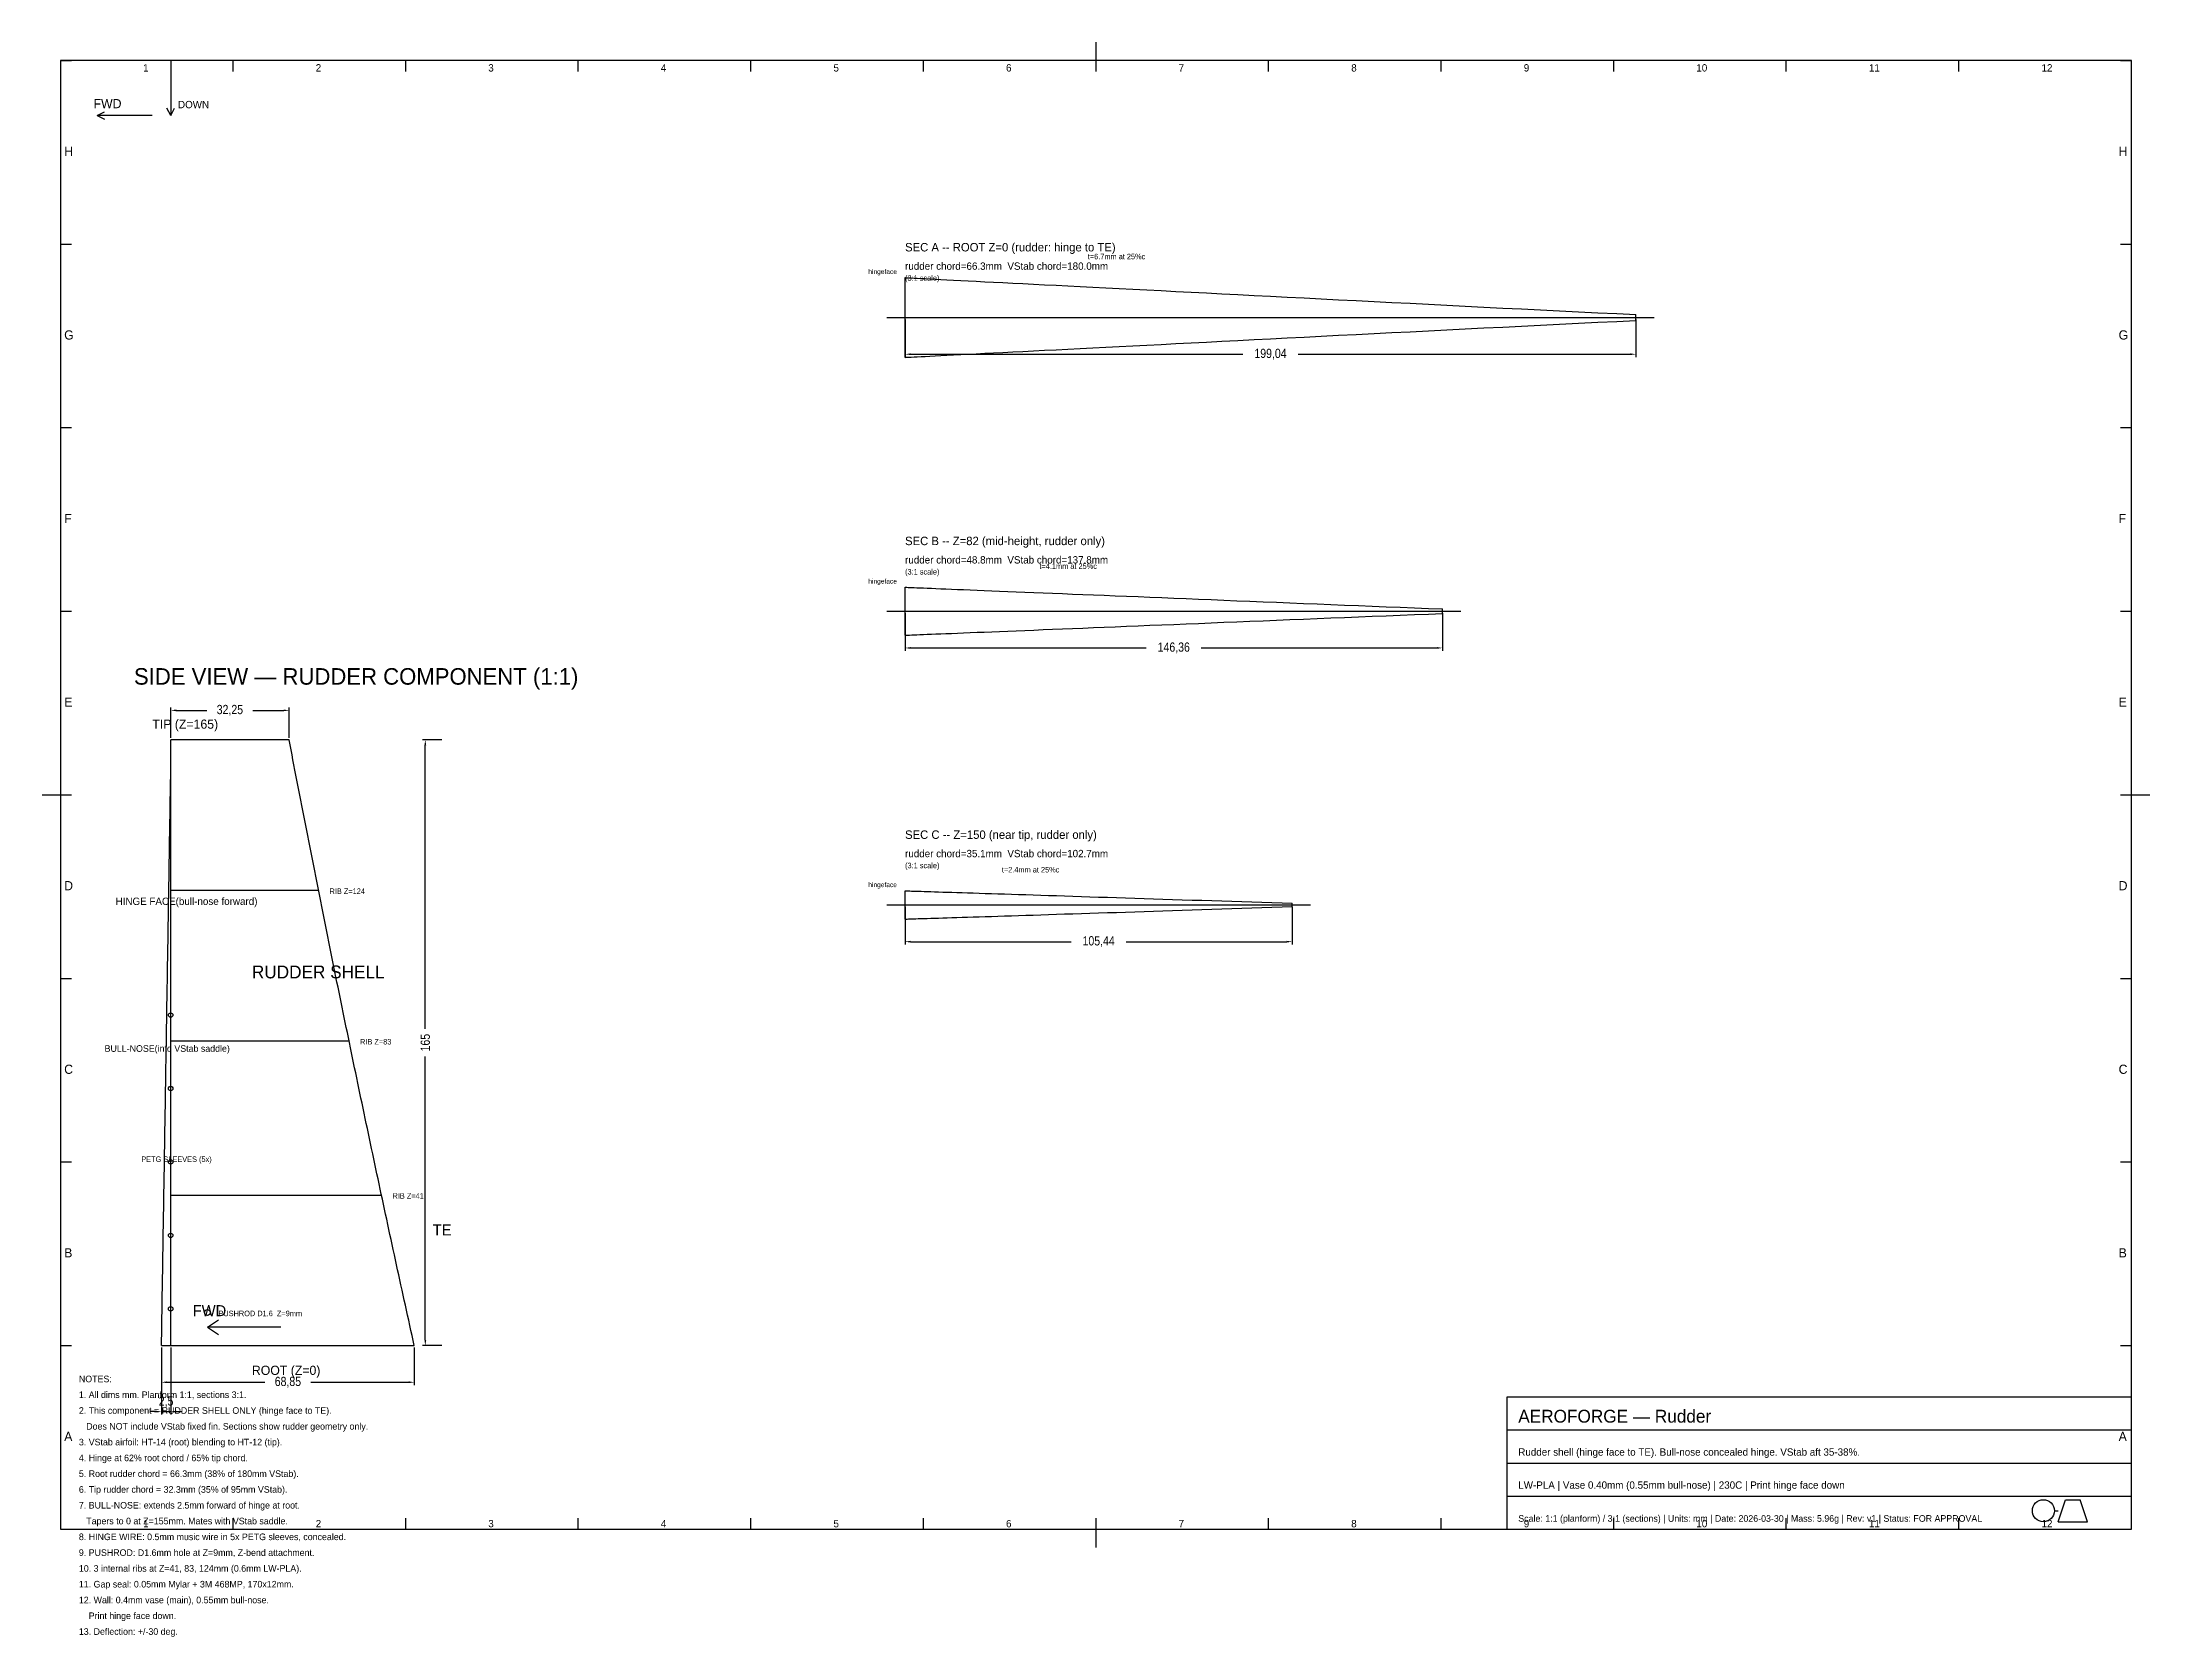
# Model space of a CAD drawing. Header units: metres. Extents: x 15 to 589, y -19 to 415.
import ezdxf

# ---------------------------------------------------------------- set-up
doc = ezdxf.new("R2010")
doc.units = ezdxf.units.M
for name, color, linetype in [('BORDER', 7, 'Continuous'), ('CENTERLINE', 5, 'Continuous'), ('ORIENTATION', 7, 'Continuous'), ('OUTLINE', 7, 'Continuous'), ('SECTION', 4, 'Continuous'), ('SPAR', 3, 'Continuous'), ('TEXT', 7, 'Continuous'), ('TITLEBLOCK', 7, 'Continuous')]:
    doc.layers.add(name, color=color, linetype=linetype)
doc.styles.add('OpenSansCondensed-Light', font='OpenSansCondensed-Light.ttf')
doc.dimstyles.new('AEROFORGE', dxfattribs={"dimtxt": 2.5, "dimasz": 1.5, "dimexe": 0.8, "dimexo": 0.5, "dimgap": 0.6, "dimtad": 1, "dimcen": 2.5, "dimazin": 3, "dimtfac": 1, "dimtmove": 0, "dimatfit": 3})

# ---------------------------------------------------------------- blocks, each defined once
blk = doc.blocks.new('_CLOSEDFILLED')
at = {"color": 0, "linetype": 'BYBLOCK'}
blk.add_solid([(-1, 0.16), (0, 0), (-1, -0.16)], dxfattribs=at)
blk = doc.blocks.new('*D1')
for p, q in [((47.5, 59.5), (47.5, 49.2)), ((116.348, 59.5), (116.348, 49.2)), ((49, 50), (75.674, 50)), ((88.174, 50), (114.848, 50))]:
    blk.add_line(p, q)
at = {"layer": 'Defpoints'}
for p in [(47.5, 60), (116.348, 60), (47.5, 50)]:
    blk.add_point(p, dxfattribs=at)
at = {"xscale": 1.5, "yscale": 1.5, "rotation": 180}
blk.add_blockref('_CLOSEDFILLED', (47.5, 50), dxfattribs=at)
at = {"xscale": 1.5, "yscale": 1.5}
blk.add_blockref('_CLOSEDFILLED', (116.348, 50), dxfattribs=at)
at = {"insert": (81.924, 50), "char_height": 2.5, "attachment_point": 5, "style": 'OpenSansCondensed-Light'}
blk.add_mtext('68,85', dxfattribs=at)
blk = doc.blocks.new('*D2')
for p, q in [((123.848, 225), (118.548, 225)), ((119.348, 146.25), (119.348, 223.5)), ((119.348, 61.5), (119.348, 138.75)), ((123.848, 60), (118.548, 60))]:
    blk.add_line(p, q)
at = {"layer": 'Defpoints'}
for p in [(124.348, 225), (119.348, 60), (124.348, 60)]:
    blk.add_point(p, dxfattribs=at)
at = {"xscale": 1.5, "yscale": 1.5}
for p, rotation in [((119.348, 225), 90), ((119.348, 60), 270)]:
    blk.add_blockref('_CLOSEDFILLED', p, dxfattribs=dict(at, rotation=rotation))
at = {"insert": (119.348, 142.5), "char_height": 2.5, "attachment_point": 5, "rotation": 90, "style": 'OpenSansCondensed-Light'}
blk.add_mtext('165', dxfattribs=at)
blk = doc.blocks.new('*D3')
for p, q in [((50, 225.5), (50, 233.8)), ((51.5, 233), (59.87625, 233)), ((72.37625, 233), (80.7525, 233)), ((82.2525, 225.5), (82.2525, 233.8))]:
    blk.add_line(p, q)
at = {"layer": 'Defpoints'}
for p in [(50, 233), (50, 225), (82.2525, 225)]:
    blk.add_point(p, dxfattribs=at)
at = {"xscale": 1.5, "yscale": 1.5, "rotation": 180}
blk.add_blockref('_CLOSEDFILLED', (50, 233), dxfattribs=at)
at = {"xscale": 1.5, "yscale": 1.5}
blk.add_blockref('_CLOSEDFILLED', (82.2525, 233), dxfattribs=at)
at = {"insert": (66.12625, 233), "char_height": 2.5, "attachment_point": 5, "style": 'OpenSansCondensed-Light'}
blk.add_mtext('32,25', dxfattribs=at)
blk = doc.blocks.new('*D5')
for p, q in [((250, 339.5), (250, 329.2)), ((449.044, 339.5), (449.044, 329.2)), ((251.5, 330), (342.022, 330)), ((357.022, 330), (447.544, 330))]:
    blk.add_line(p, q)
at = {"layer": 'Defpoints'}
for p in [(250, 340), (449.044, 340), (250, 330)]:
    blk.add_point(p, dxfattribs=at)
at = {"xscale": 1.5, "yscale": 1.5, "rotation": 180}
blk.add_blockref('_CLOSEDFILLED', (250, 330), dxfattribs=at)
at = {"xscale": 1.5, "yscale": 1.5}
blk.add_blockref('_CLOSEDFILLED', (449.044, 330), dxfattribs=at)
at = {"insert": (349.522, 330), "char_height": 2.5, "attachment_point": 5, "style": 'OpenSansCondensed-Light'}
blk.add_mtext('199,04', dxfattribs=at)
blk = doc.blocks.new('*D6')
for p, q in [((250, 259.5), (250, 249.2)), ((396.36, 259.5), (396.36, 249.2)), ((251.5, 250), (315.68, 250)), ((330.68, 250), (394.86, 250))]:
    blk.add_line(p, q)
at = {"layer": 'Defpoints'}
for p in [(250, 260), (396.36, 260), (250, 250)]:
    blk.add_point(p, dxfattribs=at)
at = {"xscale": 1.5, "yscale": 1.5, "rotation": 180}
blk.add_blockref('_CLOSEDFILLED', (250, 250), dxfattribs=at)
at = {"xscale": 1.5, "yscale": 1.5}
blk.add_blockref('_CLOSEDFILLED', (396.36, 250), dxfattribs=at)
at = {"insert": (323.18, 250), "char_height": 2.5, "attachment_point": 5, "style": 'OpenSansCondensed-Light'}
blk.add_mtext('146,36', dxfattribs=at)
blk = doc.blocks.new('*D7')
for p, q in [((250, 179.5), (250, 169.2)), ((355.44, 179.5), (355.44, 169.2)), ((251.5, 170), (295.22, 170)), ((310.22, 170), (353.94, 170))]:
    blk.add_line(p, q)
at = {"layer": 'Defpoints'}
for p in [(250, 180), (355.44, 180), (250, 170)]:
    blk.add_point(p, dxfattribs=at)
at = {"xscale": 1.5, "yscale": 1.5, "rotation": 180}
blk.add_blockref('_CLOSEDFILLED', (250, 170), dxfattribs=at)
at = {"xscale": 1.5, "yscale": 1.5}
blk.add_blockref('_CLOSEDFILLED', (355.44, 170), dxfattribs=at)
at = {"insert": (302.72, 170), "char_height": 2.5, "attachment_point": 5, "style": 'OpenSansCondensed-Light'}
blk.add_mtext('105,44', dxfattribs=at)

msp = doc.modelspace()

# ---------------------------------------------------------------- linework, layer by layer
at = {"layer": 'BORDER'}
for p, q in [((302, 410), (302, 415)), ((584, 410), (20, 410)), ((20, 410), (20, 10)), ((20, 410), (23, 410)), ((67, 407), (67, 410)), ((114, 407), (114, 410)), ((161, 407), (161, 410)), ((208, 407), (208, 410)), ((255, 407), (255, 410)), ((302, 407), (302, 410)), ((349, 407), (349, 410)), ((396, 407), (396, 410)), ((443, 407), (443, 410)), ((490, 407), (490, 410)), ((537, 407), (537, 410)), ((581, 410), (584, 410)), ((584, 10), (584, 410)), ((584, 407), (584, 410)), ((20, 360), (23, 360)), ((581, 360), (584, 360)), ((20, 310), (23, 310)), ((581, 310), (584, 310)), ((20, 260), (23, 260)), ((581, 260), (584, 260)), ((15, 210), (20, 210)), ((20, 210), (23, 210)), ((581, 210), (584, 210)), ((584, 210), (589, 210)), ((20, 160), (23, 160)), ((581, 160), (584, 160)), ((20, 110), (23, 110)), ((581, 110), (584, 110)), ((20, 60), (23, 60)), ((581, 60), (584, 60)), ((67, 10), (67, 13)), ((114, 10), (114, 13)), ((161, 10), (161, 13)), ((208, 10), (208, 13)), ((255, 10), (255, 13)), ((302, 10), (302, 13)), ((349, 10), (349, 13)), ((396, 10), (396, 13)), ((443, 10), (443, 13)), ((490, 10), (490, 13)), ((537, 10), (537, 13)), ((584, 10), (584, 13)), ((20, 10), (584, 10)), ((302, 5), (302, 10))]:
    msp.add_line(p, q, dxfattribs=at)
at = {"layer": 'CENTERLINE'}
for p, q in [((245, 340), (454.044, 340)), ((245, 260), (401.356, 260)), ((50, 60), (50, 225)), ((245, 180), (360.443, 180))]:
    msp.add_line(p, q, dxfattribs=at)
at = {"layer": 'ORIENTATION'}
for p, q in [((50, 410), (50, 395)), ((50, 395), (49, 397)), ((50, 395), (51, 397)), ((30, 395), (32, 396)), ((45, 395), (30, 395)), ((30, 395), (32, 394)), ((60, 65), (63, 67)), ((80, 65), (60, 65)), ((60, 65), (63, 63))]:
    msp.add_line(p, q, dxfattribs=at)
at = {"layer": 'OUTLINE'}
for p, q in [((250, 350.864), (250.068, 350.861)), ((250.068, 350.861), (250.273, 350.85)), ((250.273, 350.85), (250.614, 350.833)), ((250.614, 350.833), (251.09, 350.808)), ((251.09, 350.808), (251.703, 350.777)), ((251.703, 350.777), (252.451, 350.738)), ((252.451, 350.738), (253.333, 350.694)), ((253.333, 350.694), (254.35, 350.642)), ((254.35, 350.642), (255.5, 350.584)), ((255.5, 350.584), (256.782, 350.518)), ((256.782, 350.518), (258.197, 350.446)), ((258.197, 350.446), (259.742, 350.368)), ((259.742, 350.368), (261.417, 350.283)), ((261.417, 350.283), (263.22, 350.191)), ((263.22, 350.191), (265.151, 350.092)), ((265.151, 350.092), (267.208, 349.987)), ((267.208, 349.987), (269.39, 349.875)), ((269.39, 349.875), (271.694, 349.758)), ((271.694, 349.758), (274.121, 349.634)), ((274.121, 349.634), (276.667, 349.504)), ((276.667, 349.504), (279.331, 349.369)), ((279.331, 349.369), (282.112, 349.227)), ((282.112, 349.227), (285.007, 349.08)), ((285.007, 349.08), (288.014, 348.928)), ((288.014, 348.928), (291.132, 348.769)), ((291.132, 348.769), (294.358, 348.606)), ((294.358, 348.606), (297.69, 348.436)), ((297.69, 348.436), (301.125, 348.26)), ((301.125, 348.26), (304.663, 348.08)), ((304.663, 348.08), (308.299, 347.896)), ((308.299, 347.896), (312.031, 347.707)), ((312.031, 347.707), (315.858, 347.513)), ((315.858, 347.513), (319.775, 347.313)), ((319.775, 347.313), (323.782, 347.108)), ((323.782, 347.108), (327.874, 346.9)), ((327.874, 346.9), (332.049, 346.689)), ((332.049, 346.689), (336.304, 346.473)), ((336.304, 346.473), (340.637, 346.252)), ((340.637, 346.252), (345.044, 346.027)), ((345.044, 346.027), (349.522, 345.799)), ((349.522, 345.799), (354.068, 345.568)), ((354.068, 345.568), (358.68, 345.333)), ((358.68, 345.333), (363.353, 345.094)), ((363.353, 345.094), (368.086, 344.853)), ((368.086, 344.853), (372.873, 344.61)), ((372.873, 344.61), (377.713, 344.364)), ((377.713, 344.364), (382.602, 344.115)), ((382.602, 344.115), (387.536, 343.863)), ((387.536, 343.863), (392.512, 343.611)), ((392.512, 343.611), (397.528, 343.357)), ((397.528, 343.357), (402.578, 343.102)), ((402.578, 343.102), (407.66, 342.844)), ((407.66, 342.844), (412.771, 342.588)), ((412.771, 342.588), (417.907, 342.331)), ((417.907, 342.331), (423.064, 342.076)), ((423.064, 342.076), (428.238, 341.82)), ((428.238, 341.82), (433.427, 341.565)), ((433.427, 341.565), (438.627, 341.31)), ((433.427, 338.438), (438.627, 338.692)), ((438.627, 341.31), (443.834, 341.057)), ((438.627, 338.692), (443.834, 338.945)), ((443.834, 341.057), (449.044, 340.805)), ((443.834, 338.945), (449.044, 339.197)), ((449.044, 339.197), (449.044, 340.805)), ((323.782, 332.899), (327.874, 333.106)), ((327.874, 333.106), (332.049, 333.318)), ((332.049, 333.318), (336.304, 333.534)), ((336.304, 333.534), (340.637, 333.755)), ((340.637, 333.755), (345.044, 333.979)), ((345.044, 333.979), (349.522, 334.207)), ((349.522, 334.207), (354.068, 334.438)), ((354.068, 334.438), (358.68, 334.672)), ((358.68, 334.672), (363.353, 334.911)), ((363.353, 334.911), (368.086, 335.152)), ((368.086, 335.152), (372.873, 335.395)), ((372.873, 335.395), (377.713, 335.64)), ((377.713, 335.64), (382.602, 335.89)), ((382.602, 335.89), (387.536, 336.141)), ((387.536, 336.141), (392.512, 336.393)), ((392.512, 336.393), (397.528, 336.646)), ((397.528, 336.646), (402.578, 336.902)), ((402.578, 336.902), (407.66, 337.159)), ((407.66, 337.159), (412.771, 337.415)), ((412.771, 337.415), (417.907, 337.672)), ((417.907, 337.672), (423.064, 337.927)), ((423.064, 337.927), (428.238, 338.183)), ((428.238, 338.183), (433.427, 338.438)), ((250, 329.145), (250.068, 329.149)), ((250.068, 329.149), (250.273, 329.159)), ((250.273, 329.159), (250.614, 329.177)), ((250.614, 329.177), (251.09, 329.201)), ((251.09, 329.201), (251.703, 329.233)), ((251.703, 329.233), (252.451, 329.271)), ((252.451, 329.271), (253.333, 329.316)), ((253.333, 329.316), (254.35, 329.368)), ((254.35, 329.368), (255.5, 329.426)), ((255.5, 329.426), (256.782, 329.491)), ((256.782, 329.491), (258.197, 329.563)), ((258.197, 329.563), (259.742, 329.641)), ((259.742, 329.641), (261.417, 329.726)), ((261.417, 329.726), (263.22, 329.818)), ((263.22, 329.818), (265.151, 329.917)), ((265.151, 329.917), (267.208, 330.022)), ((267.208, 330.022), (269.39, 330.133)), ((269.39, 330.133), (271.694, 330.251)), ((271.694, 330.251), (274.121, 330.375)), ((274.121, 330.375), (276.667, 330.505)), ((276.667, 330.505), (279.331, 330.64)), ((279.331, 330.64), (282.112, 330.781)), ((282.112, 330.781), (285.007, 330.928)), ((285.007, 330.928), (288.014, 331.081)), ((288.014, 331.081), (291.132, 331.239)), ((291.132, 331.239), (294.358, 331.403)), ((294.358, 331.403), (297.69, 331.572)), ((297.69, 331.572), (301.125, 331.747)), ((301.125, 331.747), (304.663, 331.928)), ((304.663, 331.928), (308.299, 332.112)), ((308.299, 332.112), (312.031, 332.3)), ((312.031, 332.3), (315.858, 332.494)), ((315.858, 332.494), (319.775, 332.694)), ((319.775, 332.694), (323.782, 332.899)), ((250, 266.537), (250.05, 266.535)), ((250.05, 266.535), (250.201, 266.529)), ((250.201, 266.529), (250.451, 266.519)), ((250.451, 266.519), (250.802, 266.505)), ((250.802, 266.505), (251.252, 266.487)), ((251.252, 266.487), (251.802, 266.465)), ((251.802, 266.465), (252.451, 266.439)), ((252.451, 266.439), (253.198, 266.409)), ((253.198, 266.409), (254.044, 266.374)), ((254.044, 266.374), (254.987, 266.336)), ((254.987, 266.336), (256.027, 266.294)), ((256.027, 266.294), (257.163, 266.248)), ((257.163, 266.248), (258.395, 266.198)), ((258.395, 266.198), (259.721, 266.144)), ((259.721, 266.144), (261.141, 266.087)), ((261.141, 266.087), (262.653, 266.026)), ((262.653, 266.026), (264.257, 265.961)), ((264.257, 265.961), (265.952, 265.893)), ((265.952, 265.893), (267.736, 265.821)), ((267.736, 265.821), (269.608, 265.745)), ((269.608, 265.745), (271.567, 265.666)), ((271.567, 265.666), (273.611, 265.584)), ((273.611, 265.584), (275.74, 265.498)), ((275.74, 265.498), (277.951, 265.408)), ((277.951, 265.408), (280.244, 265.315)), ((280.244, 265.315), (282.616, 265.219)), ((282.616, 265.219), (285.066, 265.12)), ((285.066, 265.12), (287.592, 265.018)), ((287.592, 265.018), (290.193, 264.913)), ((290.193, 264.913), (292.867, 264.805)), ((292.867, 264.805), (295.611, 264.693)), ((295.611, 264.693), (298.425, 264.579)), ((298.425, 264.579), (301.305, 264.462)), ((301.305, 264.462), (304.251, 264.342)), ((304.251, 264.342), (307.26, 264.221)), ((307.26, 264.221), (310.33, 264.096)), ((310.33, 264.096), (313.459, 263.969)), ((313.459, 263.969), (316.645, 263.839)), ((316.645, 263.839), (319.885, 263.708)), ((319.885, 263.708), (323.178, 263.574)), ((323.178, 263.574), (326.521, 263.438)), ((326.521, 263.438), (329.912, 263.3)), ((329.912, 263.3), (333.348, 263.16)), ((333.348, 263.16), (336.827, 263.018)), ((336.827, 263.018), (340.348, 262.875)), ((340.348, 262.875), (343.906, 262.73)), ((343.906, 262.73), (347.501, 262.584)), ((347.501, 262.584), (351.129, 262.436)), ((351.129, 262.436), (354.788, 262.287)), ((354.788, 262.287), (358.476, 262.137)), ((358.476, 262.137), (362.19, 261.987)), ((362.19, 261.987), (365.927, 261.835)), ((365.927, 261.835), (369.684, 261.683)), ((365.927, 258.167), (369.684, 258.319)), ((369.684, 261.683), (373.461, 261.531)), ((369.684, 258.319), (373.461, 258.471)), ((373.461, 261.531), (377.252, 261.379)), ((373.461, 258.471), (377.252, 258.622)), ((377.252, 261.379), (381.057, 261.227)), ((377.252, 258.622), (381.057, 258.775)), ((381.057, 261.227), (384.873, 261.075)), ((381.057, 258.775), (384.873, 258.927)), ((384.873, 261.075), (388.696, 260.923)), ((384.873, 258.927), (388.696, 259.079)), ((388.696, 260.923), (392.525, 260.771)), ((388.696, 259.079), (392.525, 259.231)), ((392.525, 260.771), (396.356, 260.619)), ((392.525, 259.231), (396.356, 259.382)), ((396.356, 259.382), (396.356, 260.619)), ((250, 253.469), (250.05, 253.471)), ((250.05, 253.471), (250.201, 253.477)), ((250.201, 253.477), (250.451, 253.487)), ((250.451, 253.487), (250.802, 253.501)), ((250.802, 253.501), (251.252, 253.519)), ((251.252, 253.519), (251.802, 253.541)), ((251.802, 253.541), (252.451, 253.567)), ((252.451, 253.567), (253.198, 253.597)), ((253.198, 253.597), (254.044, 253.631)), ((254.044, 253.631), (254.987, 253.67)), ((254.987, 253.67), (256.027, 253.712)), ((256.027, 253.712), (257.163, 253.758)), ((257.163, 253.758), (258.395, 253.807)), ((258.395, 253.807), (259.721, 253.861)), ((259.721, 253.861), (261.141, 253.919)), ((261.141, 253.919), (262.653, 253.98)), ((262.653, 253.98), (264.257, 254.044)), ((264.257, 254.044), (265.952, 254.113)), ((265.952, 254.113), (267.736, 254.185)), ((267.736, 254.185), (269.608, 254.26)), ((269.608, 254.26), (271.567, 254.339)), ((271.567, 254.339), (273.611, 254.422)), ((273.611, 254.422), (275.74, 254.508)), ((275.74, 254.508), (277.951, 254.597)), ((277.951, 254.597), (280.244, 254.69)), ((280.244, 254.69), (282.616, 254.786)), ((282.616, 254.786), (285.066, 254.885)), ((285.066, 254.885), (287.592, 254.987)), ((287.592, 254.987), (290.193, 255.092)), ((290.193, 255.092), (292.867, 255.2)), ((292.867, 255.2), (295.611, 255.311)), ((295.611, 255.311), (298.425, 255.425)), ((298.425, 255.425), (301.305, 255.542)), ((301.305, 255.542), (304.251, 255.662)), ((304.251, 255.662), (307.26, 255.783)), ((307.26, 255.783), (310.33, 255.908)), ((310.33, 255.908), (313.459, 256.035)), ((313.459, 256.035), (316.645, 256.165)), ((316.645, 256.165), (319.885, 256.296)), ((319.885, 256.296), (323.178, 256.43)), ((323.178, 256.43), (326.521, 256.565)), ((326.521, 256.565), (329.912, 256.704)), ((329.912, 256.704), (333.348, 256.844)), ((333.348, 256.844), (336.827, 256.985)), ((336.827, 256.985), (340.348, 257.128)), ((340.348, 257.128), (343.906, 257.273)), ((343.906, 257.273), (347.501, 257.419)), ((347.501, 257.419), (351.129, 257.567)), ((351.129, 257.567), (354.788, 257.715)), ((354.788, 257.715), (358.476, 257.865)), ((358.476, 257.865), (362.19, 258.016)), ((362.19, 258.016), (365.927, 258.167)), ((50, 60), (50, 225)), ((82.252, 225), (50, 225)), ((82.516, 223.625), (82.252, 225)), ((82.78, 222.25), (82.516, 223.625)), ((83.045, 220.875), (82.78, 222.25)), ((83.309, 219.5), (83.045, 220.875)), ((83.574, 218.125), (83.309, 219.5)), ((83.84, 216.75), (83.574, 218.125)), ((49.95, 211.9), (49.975, 213.45)), ((49.975, 213.45), (50, 215)), ((50, 215), (50, 215)), ((84.106, 215.375), (83.84, 216.75)), ((84.372, 214), (84.106, 215.375)), ((84.638, 212.625), (84.372, 214)), ((84.905, 211.25), (84.638, 212.625)), ((49.85, 205.7), (49.875, 207.25)), ((49.875, 207.25), (49.9, 208.8)), ((49.9, 208.8), (49.925, 210.35)), ((49.925, 210.35), (49.95, 211.9)), ((85.172, 209.875), (84.905, 211.25)), ((85.439, 208.5), (85.172, 209.875)), ((85.707, 207.125), (85.439, 208.5)), ((85.975, 205.75), (85.707, 207.125)), ((49.75, 199.5), (49.775, 201.05)), ((49.775, 201.05), (49.8, 202.6)), ((49.8, 202.6), (49.825, 204.15)), ((49.825, 204.15), (49.85, 205.7)), ((86.244, 204.375), (85.975, 205.75)), ((86.513, 203), (86.244, 204.375)), ((86.782, 201.625), (86.513, 203)), ((87.051, 200.25), (86.782, 201.625)), ((49.675, 194.85), (49.7, 196.4)), ((49.7, 196.4), (49.725, 197.95)), ((49.725, 197.95), (49.75, 199.5)), ((87.321, 198.875), (87.051, 200.25)), ((87.592, 197.5), (87.321, 198.875)), ((87.862, 196.125), (87.592, 197.5)), ((88.133, 194.75), (87.862, 196.125)), ((49.575, 188.65), (49.6, 190.2)), ((49.6, 190.2), (49.625, 191.75)), ((49.625, 191.75), (49.65, 193.3)), ((49.65, 193.3), (49.675, 194.85)), ((88.404, 193.375), (88.133, 194.75)), ((88.676, 192), (88.404, 193.375)), ((88.948, 190.625), (88.676, 192)), ((89.22, 189.25), (88.948, 190.625)), ((49.475, 182.45), (49.5, 184)), ((49.5, 184), (49.525, 185.55)), ((49.525, 185.55), (49.55, 187.1)), ((49.55, 187.1), (49.575, 188.65)), ((89.493, 187.875), (89.22, 189.25)), ((89.766, 186.5), (89.493, 187.875)), ((90.039, 185.125), (89.766, 186.5)), ((90.313, 183.75), (90.039, 185.125)), ((90.587, 182.375), (90.313, 183.75)), ((250, 183.85), (250.036, 183.849)), ((250.036, 183.849), (250.145, 183.845)), ((250.145, 183.845), (250.325, 183.84)), ((250.325, 183.84), (250.578, 183.832)), ((250.578, 183.832), (250.902, 183.821)), ((250.902, 183.821), (251.298, 183.809)), ((251.298, 183.809), (251.766, 183.794)), ((251.766, 183.794), (252.304, 183.777)), ((252.304, 183.777), (252.913, 183.758)), ((252.913, 183.758), (253.593, 183.736)), ((253.593, 183.736), (254.342, 183.712)), ((254.342, 183.712), (255.161, 183.686)), ((255.161, 183.686), (256.048, 183.658)), ((49.4, 177.8), (49.425, 179.35)), ((49.425, 179.35), (49.45, 180.9)), ((49.45, 180.9), (49.475, 182.45)), ((90.861, 181), (90.587, 182.375)), ((91.136, 179.625), (90.861, 181)), ((91.411, 178.25), (91.136, 179.625)), ((91.686, 176.875), (91.411, 178.25)), ((256.048, 183.658), (257.003, 183.628)), ((257.003, 183.628), (258.026, 183.596)), ((258.026, 183.596), (259.116, 183.561)), ((259.116, 183.561), (260.272, 183.525)), ((260.272, 183.525), (261.493, 183.486)), ((261.493, 183.486), (262.778, 183.445)), ((262.778, 183.445), (264.127, 183.402)), ((264.127, 183.402), (265.538, 183.357)), ((265.538, 183.357), (267.011, 183.311)), ((267.011, 183.311), (268.545, 183.262)), ((268.545, 183.262), (270.138, 183.211)), ((270.138, 183.211), (271.789, 183.158)), ((271.789, 183.158), (273.498, 183.104)), ((273.498, 183.104), (275.264, 183.047)), ((275.264, 183.047), (277.084, 182.989)), ((277.084, 182.989), (278.957, 182.929)), ((278.957, 182.929), (280.884, 182.868)), ((280.884, 182.868), (282.861, 182.805)), ((282.861, 182.805), (284.888, 182.74)), ((284.888, 182.74), (286.963, 182.673)), ((286.963, 182.673), (289.086, 182.605)), ((289.086, 182.605), (291.253, 182.536)), ((291.253, 182.536), (293.465, 182.465)), ((293.465, 182.465), (295.719, 182.392)), ((295.719, 182.392), (298.015, 182.319)), ((298.015, 182.319), (300.349, 182.244)), ((300.349, 182.244), (302.722, 182.167)), ((302.722, 182.167), (305.13, 182.09)), ((305.13, 182.09), (307.573, 182.011)), ((305.13, 177.912), (307.573, 177.991)), ((307.573, 182.011), (310.049, 181.931)), ((307.573, 177.991), (310.049, 178.071)), ((310.049, 181.931), (312.555, 181.85)), ((310.049, 178.071), (312.555, 178.152)), ((312.555, 181.85), (315.092, 181.769)), ((312.555, 178.152), (315.092, 178.233)), ((315.092, 181.769), (317.656, 181.686)), ((315.092, 178.233), (317.656, 178.316)), ((317.656, 181.686), (320.245, 181.602)), ((317.656, 178.316), (320.245, 178.4)), ((320.245, 181.602), (322.859, 181.518)), ((320.245, 178.4), (322.859, 178.484)), ((322.859, 181.518), (325.496, 181.432)), ((322.859, 178.484), (325.496, 178.569)), ((325.496, 181.432), (328.152, 181.346)), ((325.496, 178.569), (328.152, 178.655)), ((328.152, 181.346), (330.828, 181.26)), ((328.152, 178.655), (330.828, 178.741)), ((330.828, 181.26), (333.52, 181.173)), ((330.828, 178.741), (333.52, 178.828)), ((333.52, 181.173), (336.228, 181.085)), ((333.52, 178.828), (336.228, 178.916)), ((336.228, 181.085), (338.948, 180.998)), ((336.228, 178.916), (338.948, 179.003)), ((338.948, 180.998), (341.68, 180.91)), ((338.948, 179.003), (341.68, 179.091)), ((341.68, 180.91), (344.421, 180.821)), ((341.68, 179.091), (344.421, 179.18)), ((344.421, 180.821), (347.17, 180.732)), ((344.421, 179.18), (347.17, 179.269)), ((347.17, 180.732), (349.925, 180.643)), ((347.17, 179.269), (349.925, 179.357)), ((349.925, 180.643), (352.683, 180.554)), ((349.925, 179.357), (352.683, 179.446)), ((352.683, 180.554), (355.443, 180.465)), ((352.683, 179.446), (355.443, 179.535)), ((355.443, 179.535), (355.443, 180.465)), ((49.3, 171.6), (49.325, 173.15)), ((49.325, 173.15), (49.35, 174.7)), ((49.35, 174.7), (49.375, 176.25)), ((49.375, 176.25), (49.4, 177.8)), ((91.962, 175.5), (91.686, 176.875)), ((92.238, 174.125), (91.962, 175.5)), ((92.514, 172.75), (92.238, 174.125)), ((92.791, 171.375), (92.514, 172.75)), ((250, 176.154), (250.036, 176.155)), ((250.036, 176.155), (250.145, 176.158)), ((250.145, 176.158), (250.325, 176.164)), ((250.325, 176.164), (250.578, 176.172)), ((250.578, 176.172), (250.902, 176.182)), ((250.902, 176.182), (251.298, 176.195)), ((251.298, 176.195), (251.766, 176.21)), ((251.766, 176.21), (252.304, 176.227)), ((252.304, 176.227), (252.913, 176.246)), ((252.913, 176.246), (253.593, 176.267)), ((253.593, 176.267), (254.342, 176.291)), ((254.342, 176.291), (255.161, 176.317)), ((255.161, 176.317), (256.048, 176.345)), ((256.048, 176.345), (257.003, 176.375)), ((257.003, 176.375), (258.026, 176.408)), ((258.026, 176.408), (259.116, 176.442)), ((259.116, 176.442), (260.272, 176.479)), ((260.272, 176.479), (261.493, 176.517)), ((261.493, 176.517), (262.778, 176.558)), ((262.778, 176.558), (264.127, 176.601)), ((264.127, 176.601), (265.538, 176.646)), ((265.538, 176.646), (267.011, 176.693)), ((267.011, 176.693), (268.545, 176.741)), ((268.545, 176.741), (270.138, 176.792)), ((270.138, 176.792), (271.789, 176.845)), ((271.789, 176.845), (273.498, 176.899)), ((273.498, 176.899), (275.264, 176.956)), ((275.264, 176.956), (277.084, 177.014)), ((277.084, 177.014), (278.957, 177.073)), ((278.957, 177.073), (280.884, 177.135)), ((280.884, 177.135), (282.861, 177.198)), ((282.861, 177.198), (284.888, 177.263)), ((284.888, 177.263), (286.963, 177.329)), ((286.963, 177.329), (289.086, 177.397)), ((289.086, 177.397), (291.253, 177.467)), ((291.253, 177.467), (293.465, 177.538)), ((293.465, 177.538), (295.719, 177.61)), ((295.719, 177.61), (298.015, 177.684)), ((298.015, 177.684), (300.349, 177.759)), ((300.349, 177.759), (302.722, 177.835)), ((302.722, 177.835), (305.13, 177.912)), ((49.2, 165.4), (49.225, 166.95)), ((49.225, 166.95), (49.25, 168.5)), ((49.25, 168.5), (49.275, 170.05)), ((49.275, 170.05), (49.3, 171.6)), ((93.068, 170), (92.791, 171.375)), ((93.345, 168.625), (93.068, 170)), ((93.623, 167.25), (93.345, 168.625)), ((93.901, 165.875), (93.623, 167.25)), ((49.1, 159.2), (49.125, 160.75)), ((49.125, 160.75), (49.15, 162.3)), ((49.15, 162.3), (49.175, 163.85)), ((49.175, 163.85), (49.2, 165.4)), ((94.18, 164.5), (93.901, 165.875)), ((94.459, 163.125), (94.18, 164.5)), ((94.738, 161.75), (94.459, 163.125)), ((95.017, 160.375), (94.738, 161.75)), ((49.025, 154.55), (49.05, 156.1)), ((49.05, 156.1), (49.075, 157.65)), ((49.075, 157.65), (49.1, 159.2)), ((95.297, 159), (95.017, 160.375)), ((95.577, 157.625), (95.297, 159)), ((95.858, 156.25), (95.577, 157.625)), ((96.139, 154.875), (95.858, 156.25)), ((48.925, 148.35), (48.95, 149.9)), ((48.95, 149.9), (48.975, 151.45)), ((48.975, 151.45), (49, 153)), ((49, 153), (49.025, 154.55)), ((96.42, 153.5), (96.139, 154.875)), ((96.701, 152.125), (96.42, 153.5)), ((96.983, 150.75), (96.701, 152.125)), ((97.266, 149.375), (96.983, 150.75)), ((97.548, 148), (97.266, 149.375)), ((48.825, 142.15), (48.85, 143.7)), ((48.85, 143.7), (48.875, 145.25)), ((48.875, 145.25), (48.9, 146.8)), ((48.9, 146.8), (48.925, 148.35)), ((97.831, 146.625), (97.548, 148)), ((98.114, 145.25), (97.831, 146.625)), ((98.398, 143.875), (98.114, 145.25)), ((98.682, 142.5), (98.398, 143.875)), ((48.75, 137.5), (48.775, 139.05)), ((48.775, 139.05), (48.8, 140.6)), ((48.8, 140.6), (48.825, 142.15)), ((98.966, 141.125), (98.682, 142.5)), ((99.251, 139.75), (98.966, 141.125)), ((99.536, 138.375), (99.251, 139.75)), ((99.821, 137), (99.536, 138.375)), ((48.65, 131.3), (48.675, 132.85)), ((48.675, 132.85), (48.7, 134.4)), ((48.7, 134.4), (48.725, 135.95)), ((48.725, 135.95), (48.75, 137.5)), ((100.107, 135.625), (99.821, 137)), ((100.393, 134.25), (100.107, 135.625)), ((100.679, 132.875), (100.393, 134.25)), ((100.966, 131.5), (100.679, 132.875)), ((48.55, 125.1), (48.575, 126.65)), ((48.575, 126.65), (48.6, 128.2)), ((48.6, 128.2), (48.625, 129.75)), ((48.625, 129.75), (48.65, 131.3)), ((101.253, 130.125), (100.966, 131.5)), ((101.54, 128.75), (101.253, 130.125)), ((101.828, 127.375), (101.54, 128.75)), ((102.116, 126), (101.828, 127.375)), ((48.475, 120.45), (48.5, 122)), ((48.5, 122), (48.525, 123.55)), ((48.525, 123.55), (48.55, 125.1)), ((102.405, 124.625), (102.116, 126)), ((102.693, 123.25), (102.405, 124.625)), ((102.982, 121.875), (102.693, 123.25)), ((103.272, 120.5), (102.982, 121.875)), ((48.375, 114.25), (48.4, 115.8)), ((48.4, 115.8), (48.425, 117.35)), ((48.425, 117.35), (48.45, 118.9)), ((48.45, 118.9), (48.475, 120.45)), ((103.562, 119.125), (103.272, 120.5)), ((103.852, 117.75), (103.562, 119.125)), ((104.142, 116.375), (103.852, 117.75)), ((104.433, 115), (104.142, 116.375)), ((104.724, 113.625), (104.433, 115)), ((48.275, 108.05), (48.3, 109.6)), ((48.3, 109.6), (48.325, 111.15)), ((48.325, 111.15), (48.35, 112.7)), ((48.35, 112.7), (48.375, 114.25)), ((105.016, 112.25), (104.724, 113.625)), ((105.308, 110.875), (105.016, 112.25)), ((105.6, 109.5), (105.308, 110.875)), ((105.892, 108.125), (105.6, 109.5)), ((48.175, 101.85), (48.2, 103.4)), ((48.2, 103.4), (48.225, 104.95)), ((48.225, 104.95), (48.25, 106.5)), ((48.25, 106.5), (48.275, 108.05)), ((106.185, 106.75), (105.892, 108.125)), ((106.479, 105.375), (106.185, 106.75)), ((106.772, 104), (106.479, 105.375)), ((107.066, 102.625), (106.772, 104)), ((48.1, 97.2), (48.125, 98.75)), ((48.125, 98.75), (48.15, 100.3)), ((48.15, 100.3), (48.175, 101.85)), ((107.36, 101.25), (107.066, 102.625)), ((107.655, 99.875), (107.36, 101.25)), ((107.95, 98.5), (107.655, 99.875)), ((108.245, 97.125), (107.95, 98.5)), ((48, 91), (48.025, 92.55)), ((48.025, 92.55), (48.05, 94.1)), ((48.05, 94.1), (48.075, 95.65)), ((48.075, 95.65), (48.1, 97.2)), ((108.541, 95.75), (108.245, 97.125)), ((108.837, 94.375), (108.541, 95.75)), ((109.133, 93), (108.837, 94.375)), ((109.43, 91.625), (109.133, 93)), ((47.9, 84.8), (47.925, 86.35)), ((47.925, 86.35), (47.95, 87.9)), ((47.95, 87.9), (47.975, 89.45)), ((47.975, 89.45), (48, 91)), ((109.727, 90.25), (109.43, 91.625)), ((110.024, 88.875), (109.727, 90.25)), ((110.322, 87.5), (110.024, 88.875)), ((110.62, 86.125), (110.322, 87.5)), ((110.918, 84.75), (110.62, 86.125)), ((47.825, 80.15), (47.85, 81.7)), ((47.85, 81.7), (47.875, 83.25)), ((47.875, 83.25), (47.9, 84.8)), ((111.217, 83.375), (110.918, 84.75)), ((111.516, 82), (111.217, 83.375)), ((111.816, 80.625), (111.516, 82)), ((112.115, 79.25), (111.816, 80.625)), ((47.725, 73.95), (47.75, 75.5)), ((47.75, 75.5), (47.775, 77.05)), ((47.775, 77.05), (47.8, 78.6)), ((47.8, 78.6), (47.825, 80.15)), ((112.415, 77.875), (112.115, 79.25)), ((112.716, 76.5), (112.415, 77.875)), ((113.017, 75.125), (112.716, 76.5)), ((113.318, 73.75), (113.017, 75.125)), ((47.625, 67.75), (47.65, 69.3)), ((47.65, 69.3), (47.675, 70.85)), ((47.675, 70.85), (47.7, 72.4)), ((47.7, 72.4), (47.725, 73.95)), ((113.619, 72.375), (113.318, 73.75)), ((113.921, 71), (113.619, 72.375)), ((114.223, 69.625), (113.921, 71)), ((114.526, 68.25), (114.223, 69.625)), ((47.55, 63.1), (47.575, 64.65)), ((47.575, 64.65), (47.6, 66.2)), ((47.6, 66.2), (47.625, 67.75)), ((114.829, 66.875), (114.526, 68.25)), ((115.132, 65.5), (114.829, 66.875)), ((115.435, 64.125), (115.132, 65.5)), ((115.739, 62.75), (115.435, 64.125)), ((47.5, 60), (47.525, 61.55)), ((47.5, 60), (116.348, 60)), ((47.5, 60), (47.5, 60)), ((47.525, 61.55), (47.55, 63.1)), ((116.043, 61.375), (115.739, 62.75)), ((116.348, 60), (116.043, 61.375))]:
    msp.add_line(p, q, dxfattribs=at)
at = {"layer": 'SECTION'}
for p, q in [((250, 329.145), (250, 350.864)), ((250, 253.469), (250, 266.537)), ((50, 184), (90.263, 184)), ((250, 176.154), (250, 183.85)), ((50, 143), (98.579, 143)), ((50, 101), (107.414, 101))]:
    msp.add_line(p, q, dxfattribs=at)
at = {"layer": 'SPAR'}
for centre, radius in [((50, 150), 0.6), ((50, 130), 0.6), ((50, 110), 0.6), ((50, 90), 0.6), ((50, 70), 0.6), ((60, 69), 0.8)]:
    msp.add_circle(centre, radius, dxfattribs=at)
at = {"layer": 'TITLEBLOCK'}
for p, q in [((414, 46), (584, 46)), ((414, 10), (414, 46)), ((584, 10), (584, 46)), ((414, 37), (584, 37)), ((414, 28), (584, 28)), ((414, 19), (584, 19)), ((564, 12), (566, 18)), ((566, 18), (570, 18)), ((572, 12), (570, 18)), ((563, 15), (564, 15)), ((564, 12), (572, 12)), ((414, 10), (584, 10))]:
    msp.add_line(p, q, dxfattribs=at)
msp.add_circle((560, 15), 3, dxfattribs=at)

# ---------------------------------------------------------------- texts
at = {"layer": 'BORDER'}
for s, height, p in [('1', 2, (42.5, 407)), ('2', 2, (89.5, 407)), ('3', 2, (136.5, 407)), ('4', 2, (183.5, 407)), ('5', 2, (230.5, 407)), ('6', 2, (277.5, 407)), ('7', 2, (324.5, 407)), ('8', 2, (371.5, 407)), ('9', 2, (418.5, 407)), ('10', 2, (465.5, 407)), ('11', 2, (512.5, 407)), ('12', 2, (559.5, 407)), ('H', 2.5, (21, 384)), ('H', 2.5, (580.5, 384)), ('G', 2.5, (21, 334)), ('G', 2.5, (580.5, 334)), ('F', 2.5, (21, 284)), ('F', 2.5, (580.5, 284)), ('E', 2.5, (21, 234)), ('E', 2.5, (580.5, 234)), ('D', 2.5, (21, 184)), ('D', 2.5, (580.5, 184)), ('C', 2.5, (21, 134)), ('C', 2.5, (580.5, 134)), ('B', 2.5, (21, 84)), ('B', 2.5, (580.5, 84)), ('A', 2.5, (21, 34)), ('A', 2.5, (580.5, 34)), ('1', 2, (42.5, 10.5)), ('2', 2, (89.5, 10.5)), ('3', 2, (136.5, 10.5)), ('4', 2, (183.5, 10.5)), ('5', 2, (230.5, 10.5)), ('6', 2, (277.5, 10.5)), ('7', 2, (324.5, 10.5)), ('8', 2, (371.5, 10.5)), ('9', 2, (418.5, 10.5)), ('10', 2, (465.5, 10.5)), ('11', 2, (512.5, 10.5)), ('12', 2, (559.5, 10.5))]:
    msp.add_text(s, height=height, dxfattribs=at).set_placement(p)
at = {"layer": 'ORIENTATION'}
for s, height, p in [('FWD', 2.5, (29, 397)), ('DOWN', 2, (52, 397)), ('FWD', 3, (56, 68))]:
    msp.add_text(s, height=height, dxfattribs=at).set_placement(p)
at = {"layer": 'TEXT'}
for s, height, p in [('SEC A -- ROOT Z=0 (rudder: hinge to TE)', 2.3, (250, 358)), ('t=6.7mm at 25%c', 1.5, (299.761, 355.864)), ('hingeface', 1.3, (240, 351.864)), ('(3:1 scale)', 1.5, (250, 350)), ('rudder chord=66.3mm  VStab chord=180.0mm', 2, (250, 353)), ('SEC B -- Z=82 (mid-height, rudder only)', 2.3, (250, 278)), ('(3:1 scale)', 1.5, (250, 270)), ('rudder chord=48.8mm  VStab chord=137.8mm', 2, (250, 273)), ('t=4.1mm at 25%c', 1.5, (286.589, 271.537)), ('hingeface', 1.3, (240, 267.537)), ('SIDE VIEW — RUDDER COMPONENT (1:1)', 4.5, (40, 240)), ('TIP (Z=165)', 2.5, (45, 228)), ('SEC C -- Z=150 (near tip, rudder only)', 2.3, (250, 198)), ('(3:1 scale)', 1.5, (250, 190)), ('rudder chord=35.1mm  VStab chord=102.7mm', 2, (250, 193)), ('t=2.4mm at 25%c', 1.5, (276.361, 188.85)), ('RIB Z=124', 1.5, (93.263, 183)), ('hingeface', 1.3, (240, 184.85)), ('HINGE FACE(bull-nose forward)', 2, (35, 180)), ('RUDDER SHELL', 3.5, (72.116, 160)), ('RIB Z=83', 1.5, (101.579, 142)), ('BULL-NOSE(into VStab saddle)', 1.8, (32, 140)), ('PETG SLEEVES (5x)', 1.5, (42, 110)), ('RIB Z=41', 1.5, (110.414, 100)), ('TE', 3, (121.348, 90)), ('PUSHROD D1.6  Z=9mm', 1.5, (63, 68)), ('NOTES:', 1.8, (25, 50)), ('ROOT (Z=0)', 2.5, (72.116, 52)), ('1. All dims mm. Planform 1:1, sections 3:1.', 1.8, (25, 45.7)), ('2. This component = RUDDER SHELL ONLY (hinge face to TE).', 1.8, (25, 41.4)), ('3. VStab airfoil: HT-14 (root) blending to HT-12 (tip).', 1.8, (25, 32.8)), ('   Does NOT include VStab fixed fin. Sections show rudder geometry only.', 1.8, (25, 37.1)), ('4. Hinge at 62% root chord / 65% tip chord.', 1.8, (25, 28.5)), ('5. Root rudder chord = 66.3mm (38% of 180mm VStab).', 1.8, (25, 24.2)), ('6. Tip rudder chord = 32.3mm (35% of 95mm VStab).', 1.8, (25, 19.9)), ('7. BULL-NOSE: extends 2.5mm forward of hinge at root.', 1.8, (25, 15.6)), ('   Tapers to 0 at Z=155mm. Mates with VStab saddle.', 1.8, (25, 11.3)), ('8. HINGE WIRE: 0.5mm music wire in 5x PETG sleeves, concealed.', 1.8, (25, 7)), ('9. PUSHROD: D1.6mm hole at Z=9mm, Z-bend attachment.', 1.8, (25, 2.7)), ('10. 3 internal ribs at Z=41, 83, 124mm (0.6mm LW-PLA).', 1.8, (25, -1.6)), ('11. Gap seal: 0.05mm Mylar + 3M 468MP, 170x12mm.', 1.8, (25, -5.9)), ('12. Wall: 0.4mm vase (main), 0.55mm bull-nose.', 1.8, (25, -10.2)), ('13. Deflection: +/-30 deg.', 1.8, (25, -18.8)), ('    Print hinge face down.', 1.8, (25, -14.5))]:
    msp.add_text(s, height=height, dxfattribs=at).set_placement(p)
at = {"layer": 'TITLEBLOCK'}
for s, height, p in [('AEROFORGE — Rudder', 3.5, (417, 39)), ('Rudder shell (hinge face to TE). Bull-nose concealed hinge. VStab aft 35-38%.', 2, (417, 30)), ('LW-PLA | Vase 0.40mm (0.55mm bull-nose) | 230C | Print hinge face down', 2, (417, 21)), ('Scale: 1:1 (planform) / 3:1 (sections) | Units: mm | Date: 2026-03-30 | Mass: 5.96g | Rev: v1 | Status: FOR APPROVAL', 1.8, (417, 12))]:
    msp.add_text(s, height=height, dxfattribs=at).set_placement(p)

# ---------------------------------------------------------------- dimensions: what is measured, and where the dimension line sits
for base, p1, p2, picture, middle in [((250, 330), (250, 340), (449.044, 340), '*D5', (349.522, 330)), ((250, 250), (250, 260), (396.356, 260), '*D6', (323.178, 250)), ((50, 233), (50, 225), (82.252, 225), '*D3', (66.126, 233)), ((250, 170), (250, 180), (355.443, 180), '*D7', (302.722, 170)), ((47.5, 50), (47.5, 60), (116.348, 60), '*D1', (81.924, 50))]:
    dim = msp.add_linear_dim(base=base, p1=p1, p2=p2, dimstyle='AEROFORGE')
    dim.commit()
    dim.dimension.update_dxf_attribs({"geometry": picture, "text_midpoint": middle})
dim = msp.add_linear_dim(base=(119.348, 60), p1=(124.348, 60), p2=(124.348, 225), angle=90, dimstyle='AEROFORGE')
dim.commit()
dim.dimension.update_dxf_attribs({"geometry": '*D2', "text_midpoint": (119.348, 142.5)})
msp.add_linear_dim(base=(47.5, 42), p1=(47.5, 60), p2=(50, 60), dimstyle='AEROFORGE').render()

doc.saveas('drawing.dxf')
